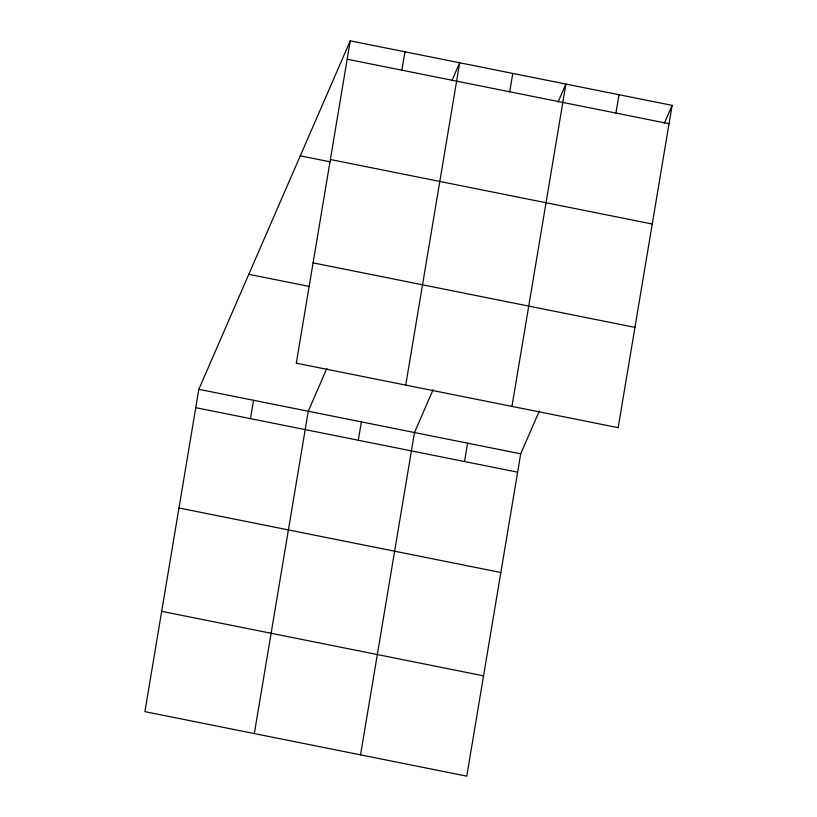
<?xml version="1.0" encoding="UTF-8"?>
<svg xmlns="http://www.w3.org/2000/svg" width="817" height="817" viewBox="0 0 817 817"><rect width="100%" height="100%" fill="white"/><g stroke="black" fill="none" stroke-linecap="round" stroke-linejoin="round"><path stroke-width="1.23" d="M350.238 40.85L296.295 363.177L618.163 427.679L672.105 105.352L350.238 40.85L198.837 389.321L144.895 711.648L466.762 776.15L520.705 453.823L539.312 410.982M250.482 418.641L253.546 400.279M254.332 733.574L308.264 411.247L326.882 368.406M401.882 70.18L404.956 51.818M358.306 440.251L361.38 421.889M405.732 385.113L459.675 62.776L451.832 80.822M360.542 754.867L414.485 432.53L433.102 389.699M509.706 91.79L512.78 73.428M464.516 461.544L467.59 443.182M511.953 406.396L565.895 84.069L558.052 102.105M615.926 113.073L619 94.711M664.272 123.387L672.105 105.352M347.164 59.212L669.031 123.714M330.385 159.519L652.252 224.021M300.278 155.843L330.119 161.827M313.085 262.87L634.952 327.372M248.797 274.328L309.735 286.532M198.837 389.321L520.705 453.823M195.763 407.683L517.631 472.185M178.974 507.99L500.841 572.492M161.684 611.341L483.552 675.843"/></g></svg>
